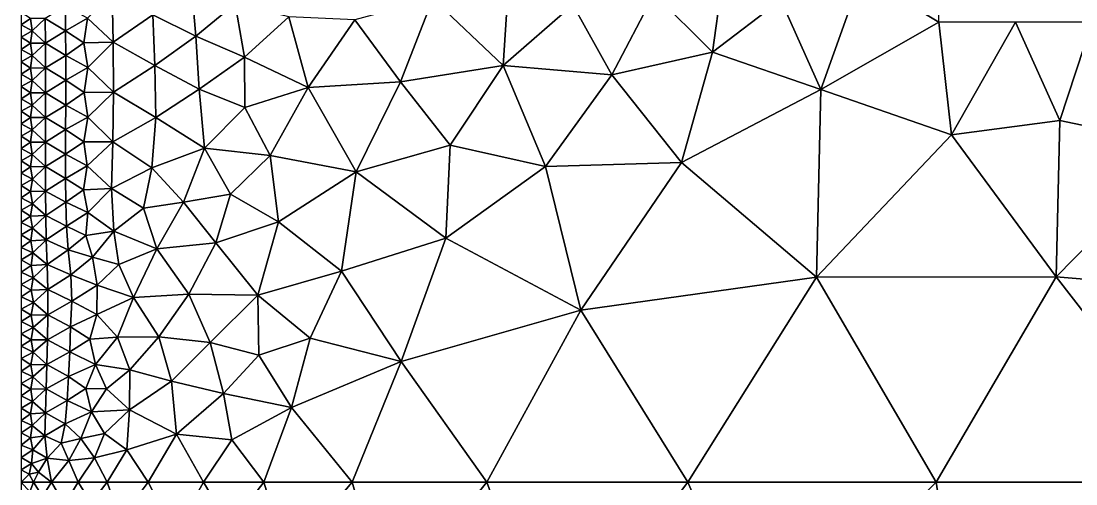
# Model space of a CAD drawing. Header units: metres. Extents: x 0 to 72, y -280 to 0.
# Drawn here: x 0.02 to 17.24, y -20.03 to -12.48 of the extents above; entities that cross this region are included whole.
import ezdxf

# ---------------------------------------------------------------- set-up
doc = ezdxf.new("R2010")
doc.units = ezdxf.units.M

msp = doc.modelspace()

# ---------------------------------------------------------------- linework, layer by layer
at = {"layer": 'layer', "color": 0}
for points in [[(15, -12.5), (15, -11.2341), (13.7366, -11.7346)], [(6.73973, -12.1112), (7.88845, -13.2031), (7.97438, -11.8675)], [(7.88845, -13.2031), (9.02675, -12.2133), (7.97438, -11.8675)], [(13.0734, -13.5967), (13.7366, -11.7346), (12.4208, -12.132)], [(15, -12.5), (13.7366, -11.7346), (13.0734, -13.5967)], [(1.50547, -12.0193), (1.10116, -12.4309), (1.52118, -12.8228)], [(1.50547, -12.0193), (1.52118, -12.8228), (2.16751, -12.3795)], [(2.79877, -11.9114), (2.16751, -12.3795), (2.87101, -12.7283)], [(2.79877, -11.9114), (2.87101, -12.7283), (3.51368, -12.1988)], [(9.02675, -12.2133), (9.66352, -13.3574), (10.3525, -12.0364)], [(9.66352, -13.3574), (11.3036, -12.986), (10.3525, -12.0364)], [(11.3036, -12.986), (11.4523, -11.9281), (10.3525, -12.0364)], [(11.3036, -12.986), (12.4208, -12.132), (11.4523, -11.9281)], [(3.66576, -13.067), (3.51368, -12.1988), (2.87101, -12.7283)], [(3.66576, -13.067), (4.39185, -12.4097), (3.51368, -12.1988)], [(6.21419, -13.4682), (6.73973, -12.1112), (5.46635, -12.4616)], [(6.21419, -13.4682), (7.88845, -13.2031), (6.73973, -12.1112)], [(7.88845, -13.2031), (9.66352, -13.3574), (9.02675, -12.2133)], [(13.0734, -13.5967), (12.4208, -12.132), (11.3036, -12.986)], [(0.02, -12.3387), (0.02, -12.5403), (0.172515, -12.4391)], [(0.74449, -12.235), (0.415196, -12.4382), (0.746108, -12.6373)], [(0.74449, -12.235), (0.746108, -12.6373), (1.10116, -12.4309)], [(2.16751, -12.3795), (1.52118, -12.8228), (2.2007, -13.2047)], [(2.16751, -12.3795), (2.2007, -13.2047), (2.87101, -12.7283)], [(0.172515, -12.4391), (0.02, -12.5403), (0.202918, -12.6406)], [(0.02, -12.5403), (0.02, -12.7419), (0.202918, -12.6406)], [(0.172515, -12.4391), (0.202918, -12.6406), (0.415196, -12.4382)], [(0.415196, -12.4382), (0.202918, -12.6406), (0.415802, -12.8413)], [(0.415196, -12.4382), (0.415802, -12.8413), (0.746108, -12.6373)], [(1.10116, -12.4309), (0.746108, -12.6373), (1.04532, -12.8353)], [(1.10116, -12.4309), (1.04532, -12.8353), (1.52118, -12.8228)], [(4.70556, -13.5609), (4.39185, -12.4097), (3.66576, -13.067)], [(4.70556, -13.5609), (5.46635, -12.4616), (4.39185, -12.4097)], [(4.70556, -13.5609), (6.21419, -13.4682), (5.46635, -12.4616)], [(15.2038, -14.3338), (15, -12.5), (13.0734, -13.5967)], [(16.25, -12.5), (15, -12.5), (15.2038, -14.3338)], [(16.9734, -14.1017), (16.25, -12.5), (15.2038, -14.3338)], [(17.5, -12.5), (16.25, -12.5), (16.9734, -14.1017)], [(17.5, -12.5), (16.9734, -14.1017), (19.0013, -14.5273)], [(0.202918, -12.6406), (0.02, -12.7419), (0.172708, -12.8423)], [(0.202918, -12.6406), (0.172708, -12.8423), (0.415802, -12.8413)], [(0.746108, -12.6373), (0.415802, -12.8413), (0.747539, -13.0409)], [(0.746108, -12.6373), (0.747539, -13.0409), (1.04532, -12.8353)], [(2.87101, -12.7283), (2.2007, -13.2047), (2.9268, -13.5878)], [(2.87101, -12.7283), (2.9268, -13.5878), (3.66576, -13.067)], [(0.02, -12.7419), (0.02, -12.9435), (0.172708, -12.8423)], [(0.172708, -12.8423), (0.02, -12.9435), (0.203128, -13.0438)], [(0.172708, -12.8423), (0.203128, -13.0438), (0.415802, -12.8413)], [(0.415802, -12.8413), (0.203128, -13.0438), (0.416219, -13.2448)], [(0.415802, -12.8413), (0.416219, -13.2448), (0.747539, -13.0409)], [(1.04532, -12.8353), (0.747539, -13.0409), (1.10724, -13.239)], [(1.04532, -12.8353), (1.10724, -13.239), (1.52118, -12.8228)], [(1.52118, -12.8228), (1.10724, -13.239), (1.53008, -13.6392)], [(1.52118, -12.8228), (1.53008, -13.6392), (2.2007, -13.2047)], [(0.02, -12.9435), (0.02, -13.1452), (0.203128, -13.0438)], [(0.203128, -13.0438), (0.02, -13.1452), (0.172836, -13.2456)], [(0.203128, -13.0438), (0.172836, -13.2456), (0.416219, -13.2448)], [(0.747539, -13.0409), (0.416219, -13.2448), (0.74827, -13.445)], [(0.747539, -13.0409), (0.74827, -13.445), (1.10724, -13.239)], [(2.9268, -13.5878), (3.66971, -13.8909), (3.66576, -13.067)], [(3.66971, -13.8909), (4.70556, -13.5609), (3.66576, -13.067)], [(10.8014, -14.7835), (11.3036, -12.986), (9.66352, -13.3574)], [(10.8014, -14.7835), (13.0734, -13.5967), (11.3036, -12.986)], [(0.02, -13.1452), (0.02, -13.3468), (0.172836, -13.2456)], [(0.172836, -13.2456), (0.02, -13.3468), (0.203233, -13.4472)], [(0.172836, -13.2456), (0.203233, -13.4472), (0.416219, -13.2448)], [(0.416219, -13.2448), (0.203233, -13.4472), (0.416323, -13.6482)], [(0.416219, -13.2448), (0.416323, -13.6482), (0.74827, -13.445)], [(1.10724, -13.239), (0.74827, -13.445), (1.04843, -13.6452)], [(1.10724, -13.239), (1.04843, -13.6452), (1.53008, -13.6392)], [(2.2007, -13.2047), (1.53008, -13.6392), (2.21897, -14.0538)], [(2.2007, -13.2047), (2.21897, -14.0538), (2.9268, -13.5878)], [(7.02355, -14.5024), (7.88845, -13.2031), (6.21419, -13.4682)], [(7.02355, -14.5024), (8.58187, -14.8528), (7.88845, -13.2031)], [(8.58187, -14.8528), (9.66352, -13.3574), (7.88845, -13.2031)], [(0.02, -13.3468), (0.02, -13.5484), (0.203233, -13.4472)], [(8.58187, -14.8528), (10.8014, -14.7835), (9.66352, -13.3574)], [(0.203233, -13.4472), (0.02, -13.5484), (0.172864, -13.6489)], [(0.02, -13.5484), (0.02, -13.75), (0.172864, -13.6489)], [(0.203233, -13.4472), (0.172864, -13.6489), (0.416323, -13.6482)], [(0.74827, -13.445), (0.416323, -13.6482), (0.748129, -13.8485)], [(0.74827, -13.445), (0.748129, -13.8485), (1.04843, -13.6452)], [(2.9268, -13.5878), (2.21897, -14.0538), (3.01521, -14.5504)], [(3.01521, -14.5504), (3.66971, -13.8909), (2.9268, -13.5878)], [(4.08373, -14.6707), (4.70556, -13.5609), (3.66971, -13.8909)], [(4.08373, -14.6707), (5.4884, -14.9387), (4.70556, -13.5609)], [(5.4884, -14.9387), (6.21419, -13.4682), (4.70556, -13.5609)], [(5.4884, -14.9387), (7.02355, -14.5024), (6.21419, -13.4682)], [(13.0023, -16.6554), (13.0734, -13.5967), (10.8014, -14.7835)], [(15.2038, -14.3338), (13.0734, -13.5967), (13.0023, -16.6554)], [(0.172864, -13.6489), (0.02, -13.75), (0.203207, -13.8503)], [(0.02, -13.75), (0.02, -13.9516), (0.203207, -13.8503)], [(0.172864, -13.6489), (0.203207, -13.8503), (0.416323, -13.6482)], [(0.416323, -13.6482), (0.203207, -13.8503), (0.41611, -14.0511)], [(0.416323, -13.6482), (0.41611, -14.0511), (0.748129, -13.8485)], [(1.04843, -13.6452), (0.748129, -13.8485), (1.10681, -14.0478)], [(1.04843, -13.6452), (1.10681, -14.0478), (1.53008, -13.6392)], [(1.53008, -13.6392), (1.10681, -14.0478), (1.51974, -14.4474)], [(1.53008, -13.6392), (1.51974, -14.4474), (2.21897, -14.0538)], [(0.203207, -13.8503), (0.02, -13.9516), (0.172795, -14.052)], [(0.203207, -13.8503), (0.172795, -14.052), (0.41611, -14.0511)], [(0.748129, -13.8485), (0.41611, -14.0511), (0.747183, -14.2505)], [(0.748129, -13.8485), (0.747183, -14.2505), (1.10681, -14.0478)], [(3.01521, -14.5504), (4.08373, -14.6707), (3.66971, -13.8909)], [(0.02, -13.9516), (0.02, -14.1532), (0.172795, -14.052)], [(0.172795, -14.052), (0.02, -14.1532), (0.20309, -14.2532)], [(0.172795, -14.052), (0.20309, -14.2532), (0.41611, -14.0511)], [(0.41611, -14.0511), (0.20309, -14.2532), (0.415761, -14.4529)], [(0.41611, -14.0511), (0.415761, -14.4529), (0.747183, -14.2505)], [(1.10681, -14.0478), (0.747183, -14.2505), (1.04447, -14.449)], [(1.10681, -14.0478), (1.04447, -14.449), (1.51974, -14.4474)], [(2.21897, -14.0538), (1.51974, -14.4474), (2.15264, -14.8742)], [(2.21897, -14.0538), (2.15264, -14.8742), (3.01521, -14.5504)], [(16.9734, -14.1017), (15.2038, -14.3338), (16.912, -16.6475)], [(19.0013, -14.5273), (16.9734, -14.1017), (16.912, -16.6475)], [(0.02, -14.1532), (0.02, -14.3548), (0.20309, -14.2532)], [(0.20309, -14.2532), (0.02, -14.3548), (0.172702, -14.4547)], [(0.20309, -14.2532), (0.172702, -14.4547), (0.415761, -14.4529)], [(0.747183, -14.2505), (0.415761, -14.4529), (0.745891, -14.6494)], [(0.747183, -14.2505), (0.745891, -14.6494), (1.04447, -14.449)], [(0.02, -14.3548), (0.02, -14.5565), (0.172702, -14.4547)], [(0.172702, -14.4547), (0.02, -14.5565), (0.203054, -14.6555)], [(0.172702, -14.4547), (0.203054, -14.6555), (0.415761, -14.4529)], [(0.415761, -14.4529), (0.203054, -14.6555), (0.415863, -14.8533)], [(0.415761, -14.4529), (0.415863, -14.8533), (0.745891, -14.6494)], [(1.04447, -14.449), (0.745891, -14.6494), (1.09959, -14.8401)], [(1.04447, -14.449), (1.09959, -14.8401), (1.51974, -14.4474)], [(1.51974, -14.4474), (1.09959, -14.8401), (1.49533, -15.2079)], [(1.51974, -14.4474), (1.49533, -15.2079), (2.15264, -14.8742)], [(13.0023, -16.6554), (16.912, -16.6475), (15.2038, -14.3338)], [(0.02, -14.5565), (0.02, -14.7581), (0.203054, -14.6555)], [(2.67214, -15.4316), (3.01521, -14.5504), (2.15264, -14.8742)], [(2.67214, -15.4316), (3.4362, -15.3043), (3.01521, -14.5504)], [(3.4362, -15.3043), (4.08373, -14.6707), (3.01521, -14.5504)], [(6.95469, -16.0171), (7.02355, -14.5024), (5.4884, -14.9387)], [(6.95469, -16.0171), (8.58187, -14.8528), (7.02355, -14.5024)], [(16.912, -16.6475), (19.7036, -16.8842), (19.0013, -14.5273)], [(0.203054, -14.6555), (0.02, -14.7581), (0.172799, -14.8569)], [(0.02, -14.7581), (0.02, -14.9597), (0.172799, -14.8569)], [(0.203054, -14.6555), (0.172799, -14.8569), (0.415863, -14.8533)], [(0.745891, -14.6494), (0.415863, -14.8533), (0.746201, -15.0447)], [(0.745891, -14.6494), (0.746201, -15.0447), (1.09959, -14.8401)], [(3.4362, -15.3043), (4.22289, -15.7542), (4.08373, -14.6707)], [(4.22289, -15.7542), (5.4884, -14.9387), (4.08373, -14.6707)], [(9.15536, -17.192), (10.8014, -14.7835), (8.58187, -14.8528)], [(9.15536, -17.192), (13.0023, -16.6554), (10.8014, -14.7835)], [(0.172799, -14.8569), (0.02, -14.9597), (0.203464, -15.057)], [(0.02, -14.9597), (0.02, -15.1613), (0.203464, -15.057)], [(0.172799, -14.8569), (0.203464, -15.057), (0.415863, -14.8533)], [(0.415863, -14.8533), (0.203464, -15.057), (0.417492, -15.2518)], [(0.415863, -14.8533), (0.417492, -15.2518), (0.746201, -15.0447)], [(1.09959, -14.8401), (0.746201, -15.0447), (1.04127, -15.2294)], [(1.09959, -14.8401), (1.04127, -15.2294), (1.49533, -15.2079)], [(2.15264, -14.8742), (1.49533, -15.2079), (2.01609, -15.5295)], [(2.15264, -14.8742), (2.01609, -15.5295), (2.67214, -15.4316)], [(4.22289, -15.7542), (5.25121, -16.5599), (5.4884, -14.9387)], [(5.25121, -16.5599), (6.95469, -16.0171), (5.4884, -14.9387)], [(6.95469, -16.0171), (9.15536, -17.192), (8.58187, -14.8528)], [(0.203464, -15.057), (0.02, -15.1613), (0.173461, -15.2585)], [(0.203464, -15.057), (0.173461, -15.2585), (0.417492, -15.2518)], [(0.746201, -15.0447), (0.417492, -15.2518), (0.750897, -15.435)], [(0.746201, -15.0447), (0.750897, -15.435), (1.04127, -15.2294)], [(0.02, -15.1613), (0.02, -15.3629), (0.173461, -15.2585)], [(0.173461, -15.2585), (0.02, -15.3629), (0.20486, -15.4579)], [(0.173461, -15.2585), (0.20486, -15.4579), (0.417492, -15.2518)], [(0.417492, -15.2518), (0.20486, -15.4579), (0.422044, -15.6487)], [(0.417492, -15.2518), (0.422044, -15.6487), (0.750897, -15.435)], [(1.04127, -15.2294), (0.750897, -15.435), (1.1102, -15.6)], [(1.04127, -15.2294), (1.1102, -15.6), (1.49533, -15.2079)], [(1.49533, -15.2079), (1.1102, -15.6), (1.53269, -15.9035)], [(1.49533, -15.2079), (1.53269, -15.9035), (2.01609, -15.5295)], [(3.20035, -16.0969), (3.4362, -15.3043), (2.67214, -15.4316)], [(3.20035, -16.0969), (4.22289, -15.7542), (3.4362, -15.3043)], [(0.02, -15.3629), (0.02, -15.5645), (0.20486, -15.4579)], [(0.20486, -15.4579), (0.02, -15.5645), (0.175178, -15.6596)], [(0.20486, -15.4579), (0.175178, -15.6596), (0.422044, -15.6487)], [(0.750897, -15.435), (0.422044, -15.6487), (0.763177, -15.8224)], [(0.750897, -15.435), (0.763177, -15.8224), (1.1102, -15.6)], [(2.23651, -16.1944), (2.67214, -15.4316), (2.01609, -15.5295)], [(2.23651, -16.1944), (3.20035, -16.0969), (2.67214, -15.4316)], [(0.02, -15.5645), (0.02, -15.7661), (0.175178, -15.6596)], [(0.175178, -15.6596), (0.02, -15.7661), (0.207879, -15.8584)], [(0.175178, -15.6596), (0.207879, -15.8584), (0.422044, -15.6487)], [(0.422044, -15.6487), (0.207879, -15.8584), (0.431053, -16.0456)], [(0.422044, -15.6487), (0.431053, -16.0456), (0.763177, -15.8224)], [(1.1102, -15.6), (0.763177, -15.8224), (1.07515, -15.9786)], [(1.1102, -15.6), (1.07515, -15.9786), (1.53269, -15.9035)], [(2.01609, -15.5295), (1.53269, -15.9035), (2.23651, -16.1944)], [(0.02, -15.7661), (0.02, -15.9677), (0.207879, -15.8584)], [(0.763177, -15.8224), (0.431053, -16.0456), (0.787435, -16.2094)], [(0.763177, -15.8224), (0.787435, -16.2094), (1.07515, -15.9786)], [(3.88416, -16.9486), (4.22289, -15.7542), (3.20035, -16.0969)], [(3.88416, -16.9486), (5.25121, -16.5599), (4.22289, -15.7542)], [(0.207879, -15.8584), (0.02, -15.9677), (0.178444, -16.0608)], [(0.02, -15.9677), (0.02, -16.1694), (0.178444, -16.0608)], [(0.207879, -15.8584), (0.178444, -16.0608), (0.431053, -16.0456)], [(1.07515, -15.9786), (0.787435, -16.2094), (1.18302, -16.3277)], [(1.07515, -15.9786), (1.18302, -16.3277), (1.53269, -15.9035)], [(1.53269, -15.9035), (1.18302, -16.3277), (1.61496, -16.4464)], [(1.53269, -15.9035), (1.61496, -16.4464), (2.23651, -16.1944)], [(0.178444, -16.0608), (0.02, -16.1694), (0.212909, -16.2599)], [(0.02, -16.1694), (0.02, -16.371), (0.212909, -16.2599)], [(0.178444, -16.0608), (0.212909, -16.2599), (0.431053, -16.0456)], [(0.431053, -16.0456), (0.212909, -16.2599), (0.444963, -16.4468)], [(0.431053, -16.0456), (0.444963, -16.4468), (0.787435, -16.2094)], [(2.75934, -16.9307), (3.20035, -16.0969), (2.23651, -16.1944)], [(2.75934, -16.9307), (3.88416, -16.9486), (3.20035, -16.0969)], [(6.22593, -18.0284), (6.95469, -16.0171), (5.25121, -16.5599)], [(6.22593, -18.0284), (9.15536, -17.192), (6.95469, -16.0171)], [(0.212909, -16.2599), (0.02, -16.371), (0.183123, -16.4635)], [(0.212909, -16.2599), (0.183123, -16.4635), (0.444963, -16.4468)], [(0.787435, -16.2094), (0.444963, -16.4468), (0.829097, -16.6152)], [(0.787435, -16.2094), (0.829097, -16.6152), (1.18302, -16.3277)], [(1.18302, -16.3277), (0.829097, -16.6152), (1.26292, -16.7855)], [(1.18302, -16.3277), (1.26292, -16.7855), (1.61496, -16.4464)], [(1.85653, -16.9867), (2.23651, -16.1944), (1.61496, -16.4464)], [(1.85653, -16.9867), (2.75934, -16.9307), (2.23651, -16.1944)], [(0.02, -16.371), (0.02, -16.5726), (0.183123, -16.4635)], [(0.183123, -16.4635), (0.02, -16.5726), (0.218384, -16.664)], [(0.183123, -16.4635), (0.218384, -16.664), (0.444963, -16.4468)], [(0.444963, -16.4468), (0.218384, -16.664), (0.456387, -16.856)], [(0.444963, -16.4468), (0.456387, -16.856), (0.829097, -16.6152)], [(1.61496, -16.4464), (1.26292, -16.7855), (1.85653, -16.9867)], [(0.02, -16.5726), (0.02, -16.7742), (0.218384, -16.664)], [(0.218384, -16.664), (0.02, -16.7742), (0.186773, -16.8687)], [(0.218384, -16.664), (0.186773, -16.8687), (0.456387, -16.856)], [(0.829097, -16.6152), (0.456387, -16.856), (0.845846, -17.0458)], [(0.829097, -16.6152), (0.845846, -17.0458), (1.26292, -16.7855)], [(3.88416, -16.9486), (4.73991, -17.6505), (5.25121, -16.5599)], [(4.73991, -17.6505), (6.22593, -18.0284), (5.25121, -16.5599)], [(9.15536, -17.192), (10.9035, -20), (13.0023, -16.6554)], [(10.9035, -20), (14.9532, -20), (13.0023, -16.6554)], [(13.0023, -16.6554), (14.9532, -20), (16.912, -16.6475)], [(14.9532, -20), (19.5153, -20), (16.912, -16.6475)], [(16.912, -16.6475), (19.5153, -20), (19.7036, -16.8842)], [(0.02, -16.7742), (0.02, -16.9758), (0.186773, -16.8687)], [(0.186773, -16.8687), (0.02, -16.9758), (0.220779, -17.0704)], [(0.186773, -16.8687), (0.220779, -17.0704), (0.456387, -16.856)], [(0.456387, -16.856), (0.220779, -17.0704), (0.45634, -17.268)], [(0.456387, -16.856), (0.45634, -17.268), (0.845846, -17.0458)], [(1.26292, -16.7855), (0.845846, -17.0458), (1.25361, -17.2666)], [(1.26292, -16.7855), (1.25361, -17.2666), (1.85653, -16.9867)], [(0.02, -16.9758), (0.02, -17.1774), (0.220779, -17.0704)], [(1.59297, -17.6333), (1.85653, -16.9867), (1.25361, -17.2666)], [(1.59297, -17.6333), (2.26638, -17.6307), (1.85653, -16.9867)], [(2.26638, -17.6307), (2.75934, -16.9307), (1.85653, -16.9867)], [(2.26638, -17.6307), (3.10399, -17.7221), (2.75934, -16.9307)], [(3.10399, -17.7221), (3.88416, -16.9486), (2.75934, -16.9307)], [(3.10399, -17.7221), (3.89993, -17.9292), (3.88416, -16.9486)], [(3.89993, -17.9292), (4.73991, -17.6505), (3.88416, -16.9486)], [(0.220779, -17.0704), (0.02, -17.1774), (0.186791, -17.2747)], [(0.02, -17.1774), (0.02, -17.379), (0.186791, -17.2747)], [(0.220779, -17.0704), (0.186791, -17.2747), (0.45634, -17.268)], [(0.845846, -17.0458), (0.45634, -17.268), (0.825373, -17.4677)], [(0.845846, -17.0458), (0.825373, -17.4677), (1.25361, -17.2666)], [(6.22593, -18.0284), (7.61934, -20), (9.15536, -17.192)], [(7.61934, -20), (10.9035, -20), (9.15536, -17.192)], [(0.186791, -17.2747), (0.02, -17.379), (0.219197, -17.4765)], [(0.02, -17.379), (0.02, -17.5806), (0.219197, -17.4765)], [(0.186791, -17.2747), (0.219197, -17.4765), (0.45634, -17.268)], [(0.45634, -17.268), (0.219197, -17.4765), (0.449479, -17.6758)], [(0.45634, -17.268), (0.449479, -17.6758), (0.825373, -17.4677)], [(1.25361, -17.2666), (0.825373, -17.4677), (1.14286, -17.6656)], [(1.25361, -17.2666), (1.14286, -17.6656), (1.59297, -17.6333)], [(0.219197, -17.4765), (0.02, -17.5806), (0.184426, -17.6794)], [(0.219197, -17.4765), (0.184426, -17.6794), (0.449479, -17.6758)], [(0.825373, -17.4677), (0.449479, -17.6758), (0.812931, -17.8745)], [(0.825373, -17.4677), (0.812931, -17.8745), (1.14286, -17.6656)], [(0.02, -17.5806), (0.02, -17.7823), (0.184426, -17.6794)], [(0.184426, -17.6794), (0.02, -17.7823), (0.215816, -17.8805)], [(0.184426, -17.6794), (0.215816, -17.8805), (0.449479, -17.6758)], [(0.449479, -17.6758), (0.215816, -17.8805), (0.441187, -18.0786)], [(0.449479, -17.6758), (0.441187, -18.0786), (0.812931, -17.8745)], [(1.14286, -17.6656), (0.812931, -17.8745), (1.23271, -18.0802)], [(1.14286, -17.6656), (1.23271, -18.0802), (1.59297, -17.6333)], [(1.23271, -18.0802), (1.79679, -18.1645), (1.59297, -17.6333)], [(1.79679, -18.1645), (2.26638, -17.6307), (1.59297, -17.6333)], [(1.79679, -18.1645), (2.47507, -18.3491), (2.26638, -17.6307)], [(2.47507, -18.3491), (3.10399, -17.7221), (2.26638, -17.6307)], [(2.47507, -18.3491), (3.32343, -18.5499), (3.10399, -17.7221)], [(3.32343, -18.5499), (3.89993, -17.9292), (3.10399, -17.7221)], [(4.43613, -18.7808), (4.73991, -17.6505), (3.89993, -17.9292)], [(4.43613, -18.7808), (6.22593, -18.0284), (4.73991, -17.6505)], [(0.02, -17.7823), (0.02, -17.9839), (0.215816, -17.8805)], [(0.215816, -17.8805), (0.02, -17.9839), (0.181365, -18.0823)], [(0.215816, -17.8805), (0.181365, -18.0823), (0.441187, -18.0786)], [(0.812931, -17.8745), (0.441187, -18.0786), (0.793017, -18.2745)], [(0.812931, -17.8745), (0.793017, -18.2745), (1.23271, -18.0802)], [(0.02, -17.9839), (0.02, -18.1855), (0.181365, -18.0823)], [(3.32343, -18.5499), (4.43613, -18.7808), (3.89993, -17.9292)], [(4.43613, -18.7808), (5.42118, -20), (6.22593, -18.0284)], [(5.42118, -20), (7.61934, -20), (6.22593, -18.0284)], [(0.181365, -18.0823), (0.02, -18.1855), (0.211604, -18.2823)], [(0.02, -18.1855), (0.02, -18.3871), (0.211604, -18.2823)], [(0.181365, -18.0823), (0.211604, -18.2823), (0.441187, -18.0786)], [(0.441187, -18.0786), (0.211604, -18.2823), (0.430544, -18.4764)], [(0.441187, -18.0786), (0.430544, -18.4764), (0.793017, -18.2745)], [(1.23271, -18.0802), (0.793017, -18.2745), (1.0751, -18.47)], [(1.0751, -18.47), (1.41384, -18.4769), (1.23271, -18.0802)], [(1.41384, -18.4769), (1.79679, -18.1645), (1.23271, -18.0802)], [(1.79148, -18.8188), (1.79679, -18.1645), (1.41384, -18.4769)], [(1.79148, -18.8188), (2.47507, -18.3491), (1.79679, -18.1645)], [(0.211604, -18.2823), (0.02, -18.3871), (0.177512, -18.4833)], [(0.02, -18.3871), (0.02, -18.5887), (0.177512, -18.4833)], [(0.211604, -18.2823), (0.177512, -18.4833), (0.430544, -18.4764)], [(0.793017, -18.2745), (0.430544, -18.4764), (0.769818, -18.6646)], [(0.793017, -18.2745), (0.769818, -18.6646), (1.0751, -18.47)], [(1.79148, -18.8188), (2.55521, -19.214), (2.47507, -18.3491)], [(2.55521, -19.214), (3.32343, -18.5499), (2.47507, -18.3491)], [(0.177512, -18.4833), (0.02, -18.5887), (0.206435, -18.6814)], [(0.02, -18.5887), (0.02, -18.7903), (0.206435, -18.6814)], [(0.177512, -18.4833), (0.206435, -18.6814), (0.430544, -18.4764)], [(0.430544, -18.4764), (0.206435, -18.6814), (0.41792, -18.8673)], [(0.430544, -18.4764), (0.41792, -18.8673), (0.769818, -18.6646)], [(1.0751, -18.47), (0.769818, -18.6646), (1.1668, -18.852)], [(1.1668, -18.852), (1.41384, -18.4769), (1.0751, -18.47)], [(1.1668, -18.852), (1.79148, -18.8188), (1.41384, -18.4769)], [(2.55521, -19.214), (3.45932, -19.3086), (3.32343, -18.5499)], [(3.45932, -19.3086), (4.43613, -18.7808), (3.32343, -18.5499)], [(0.206435, -18.6814), (0.02, -18.7903), (0.173112, -18.8815)], [(0.206435, -18.6814), (0.173112, -18.8815), (0.41792, -18.8673)], [(0.769818, -18.6646), (0.41792, -18.8673), (0.738085, -19.0458)], [(0.769818, -18.6646), (0.738085, -19.0458), (1.1668, -18.852)], [(0.02, -18.7903), (0.02, -18.9919), (0.173112, -18.8815)], [(0.173112, -18.8815), (0.02, -18.9919), (0.201717, -19.0756)], [(0.173112, -18.8815), (0.201717, -19.0756), (0.41792, -18.8673)], [(0.41792, -18.8673), (0.201717, -19.0756), (0.407899, -19.2434)], [(0.41792, -18.8673), (0.407899, -19.2434), (0.738085, -19.0458)], [(0.738085, -19.0458), (0.996142, -19.2846), (1.1668, -18.852)], [(0.996142, -19.2846), (1.38262, -19.2052), (1.1668, -18.852)], [(1.38262, -19.2052), (1.79148, -18.8188), (1.1668, -18.852)], [(1.38262, -19.2052), (1.74441, -19.4729), (1.79148, -18.8188)], [(1.74441, -19.4729), (2.55521, -19.214), (1.79148, -18.8188)], [(3.45932, -19.3086), (3.98016, -20), (4.43613, -18.7808)], [(3.98016, -20), (5.42118, -20), (4.43613, -18.7808)], [(0.02, -18.9919), (0.02, -19.1935), (0.201717, -19.0756)], [(0.201717, -19.0756), (0.02, -19.1935), (0.171642, -19.2754)], [(0.201717, -19.0756), (0.171642, -19.2754), (0.407899, -19.2434)], [(0.407899, -19.2434), (0.675866, -19.3639), (0.738085, -19.0458)], [(0.675866, -19.3639), (0.996142, -19.2846), (0.738085, -19.0458)], [(0.02, -19.1935), (0.02, -19.3952), (0.171642, -19.2754)], [(0.171642, -19.2754), (0.02, -19.3952), (0.209, -19.4686)], [(0.171642, -19.2754), (0.209, -19.4686), (0.407899, -19.2434)], [(0.407899, -19.2434), (0.209, -19.4686), (0.443208, -19.6062)], [(0.407899, -19.2434), (0.443208, -19.6062), (0.675866, -19.3639)], [(0.996142, -19.2846), (1.21668, -19.6007), (1.38262, -19.2052)], [(1.21668, -19.6007), (1.74441, -19.4729), (1.38262, -19.2052)], [(1.74441, -19.4729), (2.09446, -20), (2.55521, -19.214)], [(2.09446, -20), (2.99747, -20), (2.55521, -19.214)], [(2.55521, -19.214), (2.99747, -20), (3.45932, -19.3086)], [(0.02, -19.3952), (0.02, -19.5968), (0.209, -19.4686)], [(0.443208, -19.6062), (0.800059, -19.6426), (0.675866, -19.3639)], [(0.800059, -19.6426), (0.996142, -19.2846), (0.675866, -19.3639)], [(0.800059, -19.6426), (1.21668, -19.6007), (0.996142, -19.2846)], [(2.99747, -20), (3.98016, -20), (3.45932, -19.3086)], [(0.209, -19.4686), (0.02, -19.5968), (0.191556, -19.6947)], [(0.02, -19.5968), (0.02, -19.7984), (0.191556, -19.6947)], [(0.209, -19.4686), (0.191556, -19.6947), (0.443208, -19.6062)], [(0.443208, -19.6062), (0.191556, -19.6947), (0.30544, -19.8331)], [(0.30544, -19.8331), (0.516789, -20), (0.443208, -19.6062)], [(0.516789, -20), (0.800059, -19.6426), (0.443208, -19.6062)], [(0.800059, -19.6426), (0.951668, -20), (1.21668, -19.6007)], [(0.951668, -20), (1.42723, -20), (1.21668, -19.6007)], [(1.21668, -19.6007), (1.42723, -20), (1.74441, -19.4729)], [(1.42723, -20), (2.09446, -20), (1.74441, -19.4729)], [(0.191556, -19.6947), (0.02, -19.7984), (0.152091, -19.8651)], [(0.02, -19.7984), (0.02, -20), (0.152091, -19.8651)], [(0.191556, -19.6947), (0.152091, -19.8651), (0.30544, -19.8331)], [(0.516789, -20), (0.951668, -20), (0.800059, -19.6426)], [(0.02, -20), (0.223511, -20), (0.152091, -19.8651)], [(0.152091, -19.8651), (0.223511, -20), (0.30544, -19.8331)], [(0.223511, -20), (0.516789, -20), (0.30544, -19.8331)], [(0.02, -20), (0.02, -20.2), (0.163713, -20.1531)], [(0.223511, -20), (0.02, -20), (0.163713, -20.1531)], [(0.368451, -20.2293), (0.223511, -20), (0.163713, -20.1531)], [(0.516789, -20), (0.223511, -20), (0.368451, -20.2293)], [(0.730399, -20.3647), (0.516789, -20), (0.368451, -20.2293)], [(0.951668, -20), (0.516789, -20), (0.730399, -20.3647)], [(1.16453, -20.3343), (0.951668, -20), (0.730399, -20.3647)], [(1.42723, -20), (0.951668, -20), (1.16453, -20.3343)], [(1.63912, -20.6055), (1.42723, -20), (1.16453, -20.3343)], [(2.09446, -20), (1.42723, -20), (1.63912, -20.6055)], [(2.5278, -20.8345), (2.09446, -20), (1.63912, -20.6055)], [(2.99747, -20), (2.09446, -20), (2.5278, -20.8345)], [(3.428, -20.7199), (2.99747, -20), (2.5278, -20.8345)], [(3.98016, -20), (2.99747, -20), (3.428, -20.7199)], [(4.36164, -21.2435), (3.98016, -20), (3.428, -20.7199)], [(5.42118, -20), (3.98016, -20), (4.36164, -21.2435)], [(5.99508, -21.9926), (5.42118, -20), (4.36164, -21.2435)], [(7.61934, -20), (5.42118, -20), (5.99508, -21.9926)], [(8.69442, -22.9189), (7.61934, -20), (5.99508, -21.9926)], [(10.9035, -20), (7.61934, -20), (8.69442, -22.9189)], [(12.109, -22.7979), (10.9035, -20), (8.69442, -22.9189)], [(14.9532, -20), (10.9035, -20), (12.109, -22.7979)], [(15.6937, -24.8322), (14.9532, -20), (12.109, -22.7979)], [(19.5153, -20), (14.9532, -20), (15.6937, -24.8322)], [(21.8349, -24.793), (19.5153, -20), (15.6937, -24.8322)]]:
    msp.add_3dface(points, dxfattribs=at)

doc.saveas('drawing.dxf')
